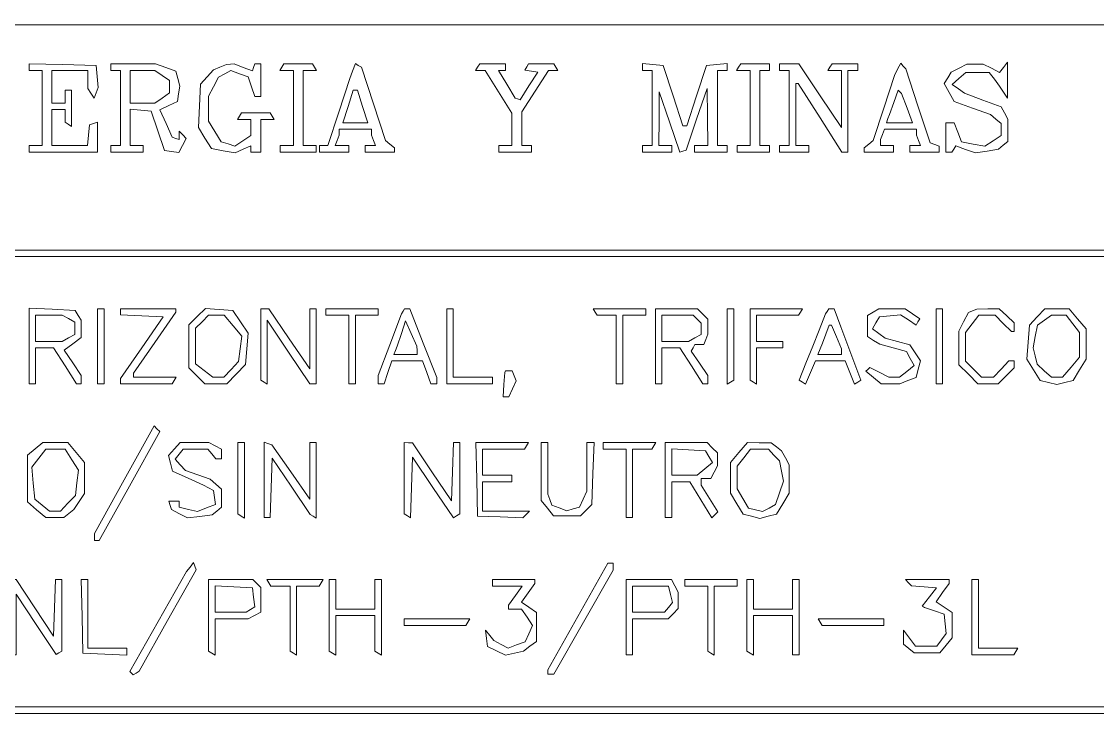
# Paper-space layout 'AN-06-DGE-026' of a CAD drawing. Header units: metres, sheet in millimetres. Extents: x 12 to 193, y 4 to 291.
# Drawn here: x 121.99 to 163.27, y 25.34 to 51.88 of the extents above; entities that cross this region are included whole.
import ezdxf

# ---------------------------------------------------------------- set-up
doc = ezdxf.new("R2010")
doc.units = ezdxf.units.M
doc.layers.add('DGE_CONTORNOS', color=7, linetype='Continuous', lineweight=0)
doc.layers.add('DGE_DATOS', color=7, linetype='Continuous', lineweight=0)

# ---------------------------------------------------------------- blocks, each defined once
blk = doc.blocks.new('LP_REF_DGE_MT_026')
at = {"layer": 'DGE_CONTORNOS'}
for points in [[(29.55, 147.493), (29.55, 25.344), (111.148, 25.344), (192.746, 25.344), (192.746, 147.493), (192.746, 269.642), (111.148, 269.642), (29.55, 269.642)], [(192.495, 47.433), (192.495, 43.115), (117.781, 43.115), (43.066, 43.115), (43.066, 47.433), (43.066, 51.751), (117.781, 51.751), (192.495, 51.751)], [(122.286, 50.128), (122.286, 49.999), (122.537, 49.999), (122.787, 49.999), (122.787, 48.559), (122.787, 47.12), (122.537, 47.12), (122.286, 47.12), (122.286, 46.995), (122.286, 46.87), (123.6, 46.87), (124.915, 46.87), (124.915, 47.443), (124.915, 48.017), (124.758, 47.966), (124.602, 47.914), (124.562, 47.517), (124.523, 47.12), (123.843, 47.12), (123.162, 47.12), (123.162, 47.808), (123.162, 48.497), (123.413, 48.497), (123.663, 48.497), (123.663, 48.254), (123.663, 48.011), (123.788, 47.934), (123.913, 47.856), (123.913, 48.552), (123.913, 49.248), (123.788, 49.248), (123.663, 49.248), (123.663, 48.997), (123.663, 48.747), (123.413, 48.747), (123.162, 48.747), (123.162, 49.373), (123.162, 49.999), (123.851, 49.999), (124.539, 49.999), (124.541, 49.654), (124.543, 49.31), (124.659, 49.126), (124.776, 48.942), (124.854, 49.145), (124.932, 49.349), (124.892, 49.768), (124.852, 50.186), (123.569, 50.222), (122.286, 50.258)], [(125.415, 50.124), (125.415, 49.999), (125.603, 49.999), (125.791, 49.999), (125.791, 48.559), (125.791, 47.12), (125.603, 47.12), (125.415, 47.12), (125.415, 46.995), (125.415, 46.87), (126.041, 46.87), (126.667, 46.87), (126.667, 46.995), (126.667, 47.12), (126.416, 47.12), (126.166, 47.12), (126.166, 47.816), (126.166, 48.513), (126.57, 48.473), (126.974, 48.434), (127.227, 47.683), (127.48, 46.932), (127.753, 46.894), (128.026, 46.855), (128.172, 47.126), (128.317, 47.397), (128.18, 47.534), (128.043, 47.671), (128.043, 47.51), (128.043, 47.35), (127.911, 47.394), (127.779, 47.438), (127.543, 47.964), (127.307, 48.49), (127.644, 48.651), (127.981, 48.812), (128.022, 49.105), (128.064, 49.398), (127.992, 49.686), (127.92, 49.974), (127.525, 50.111), (127.13, 50.249), (126.272, 50.249), (125.415, 50.249)], [(127.39, 49.804), (127.668, 49.609), (127.668, 49.373), (127.668, 49.137), (127.39, 48.942), (127.112, 48.747), (126.639, 48.747), (126.166, 48.747), (126.166, 49.373), (126.166, 49.999), (126.639, 49.999), (127.112, 49.999)], [(129.608, 50.131), (129.357, 50.028), (129.111, 49.754), (128.864, 49.48), (128.822, 48.644), (128.781, 47.808), (129.032, 47.409), (129.283, 47.009), (129.736, 46.923), (130.19, 46.838), (130.493, 46.977), (130.797, 47.115), (130.797, 46.992), (130.797, 46.87), (130.984, 46.87), (131.172, 46.87), (131.172, 47.496), (131.172, 48.121), (131.43, 48.121), (131.687, 48.121), (131.61, 48.247), (131.533, 48.372), (130.984, 48.372), (130.436, 48.372), (130.359, 48.247), (130.281, 48.121), (130.539, 48.121), (130.797, 48.121), (130.797, 47.811), (130.797, 47.501), (130.49, 47.3), (130.183, 47.099), (129.918, 47.183), (129.653, 47.268), (129.412, 47.663), (129.171, 48.059), (129.17, 48.534), (129.17, 49.01), (129.359, 49.375), (129.548, 49.741), (129.788, 49.87), (130.029, 49.999), (130.357, 49.874), (130.684, 49.75), (130.815, 49.374), (130.946, 48.997), (131.059, 48.997), (131.172, 48.997), (131.172, 49.623), (131.172, 50.249), (131.057, 50.249), (130.943, 50.249), (130.898, 50.116), (130.854, 49.983), (130.504, 50.116), (130.155, 50.249), (130.006, 50.241), (129.858, 50.233)], [(131.985, 50.124), (131.908, 49.999), (132.166, 49.999), (132.423, 49.999), (132.423, 48.559), (132.423, 47.12), (132.173, 47.12), (131.923, 47.12), (131.923, 46.995), (131.923, 46.87), (132.611, 46.87), (133.3, 46.87), (133.3, 46.995), (133.3, 47.12), (133.049, 47.12), (132.799, 47.12), (132.799, 48.559), (132.799, 49.999), (133.057, 49.999), (133.314, 49.999), (133.237, 50.124), (133.16, 50.249), (132.611, 50.249), (132.063, 50.249)], [(134.693, 49.975), (134.584, 49.686), (134.166, 48.403), (133.747, 47.12), (133.586, 47.12), (133.425, 47.12), (133.425, 46.995), (133.425, 46.87), (133.988, 46.87), (134.551, 46.87), (134.551, 46.995), (134.551, 47.12), (134.287, 47.12), (134.024, 47.12), (134.1, 47.318), (134.176, 47.516), (134.176, 47.631), (134.176, 47.746), (134.801, 47.746), (135.427, 47.746), (135.427, 47.631), (135.427, 47.516), (135.503, 47.318), (135.579, 47.12), (135.378, 47.12), (135.177, 47.12), (135.177, 46.995), (135.177, 46.87), (135.74, 46.87), (136.303, 46.87), (136.303, 46.95), (136.303, 47.03), (136.13, 47.169), (135.956, 47.308), (135.494, 48.715), (135.032, 50.121), (134.916, 50.193), (134.801, 50.264)], [(139.494, 50.124), (139.417, 49.999), (139.598, 49.999), (139.779, 49.999), (140.294, 49.178), (140.809, 48.357), (140.809, 47.739), (140.809, 47.12), (140.558, 47.12), (140.308, 47.12), (140.308, 46.995), (140.308, 46.87), (140.934, 46.87), (141.559, 46.87), (141.559, 46.995), (141.559, 47.12), (141.372, 47.12), (141.184, 47.12), (141.184, 47.768), (141.184, 48.417), (141.699, 49.208), (142.215, 49.999), (142.395, 49.999), (142.575, 49.999), (142.498, 50.124), (142.421, 50.249), (141.935, 50.249), (141.449, 50.249), (141.377, 50.133), (141.305, 50.017), (141.554, 49.976), (141.803, 49.936), (141.462, 49.405), (141.121, 48.874), (141.024, 48.906), (140.927, 48.937), (140.61, 49.468), (140.294, 49.999), (140.426, 49.999), (140.558, 49.999), (140.558, 50.124), (140.558, 50.249), (140.065, 50.249), (139.572, 50.249)], [(145.815, 50.132), (145.815, 49.999), (146.002, 49.999), (146.19, 49.999), (146.19, 48.559), (146.19, 47.12), (146.002, 47.12), (145.815, 47.12), (145.815, 46.995), (145.815, 46.87), (146.378, 46.87), (146.941, 46.87), (146.941, 46.995), (146.941, 47.12), (146.691, 47.12), (146.44, 47.12), (146.451, 48.153), (146.462, 49.185), (146.854, 48.026), (147.245, 46.867), (147.367, 46.907), (147.488, 46.948), (147.893, 48.129), (148.298, 49.31), (148.308, 48.215), (148.318, 47.12), (148.067, 47.12), (147.817, 47.12), (147.817, 46.995), (147.817, 46.87), (148.443, 46.87), (149.068, 46.87), (149.068, 46.995), (149.068, 47.12), (148.881, 47.12), (148.693, 47.12), (148.693, 48.559), (148.693, 49.999), (148.881, 49.999), (149.068, 49.999), (149.068, 50.132), (149.068, 50.265), (148.669, 50.226), (148.27, 50.186), (147.892, 49.029), (147.514, 47.871), (147.441, 47.871), (147.369, 47.871), (146.991, 49.029), (146.613, 50.186), (146.214, 50.226), (145.815, 50.265)], [(149.506, 50.124), (149.429, 49.999), (149.687, 49.999), (149.944, 49.999), (149.944, 48.559), (149.944, 47.12), (149.694, 47.12), (149.444, 47.12), (149.444, 46.995), (149.444, 46.87), (150.07, 46.87), (150.695, 46.87), (150.695, 46.995), (150.695, 47.12), (150.508, 47.12), (150.32, 47.12), (150.32, 48.559), (150.32, 49.999), (150.508, 49.999), (150.695, 49.999), (150.695, 50.124), (150.695, 50.249), (150.14, 50.249), (149.584, 50.249)], [(151.071, 50.124), (151.071, 49.999), (151.259, 49.999), (151.446, 49.999), (151.446, 48.559), (151.446, 47.12), (151.259, 47.12), (151.071, 47.12), (151.071, 46.995), (151.071, 46.87), (151.634, 46.87), (152.197, 46.87), (152.197, 46.995), (152.197, 47.12), (151.947, 47.12), (151.697, 47.12), (151.697, 48.309), (151.697, 49.498), (151.746, 49.498), (151.795, 49.498), (152.632, 48.184), (153.47, 46.87), (153.584, 46.87), (153.699, 46.87), (153.699, 48.434), (153.699, 49.999), (153.887, 49.999), (154.074, 49.999), (154.074, 50.124), (154.074, 50.249), (153.581, 50.249), (153.088, 50.249), (153.011, 50.124), (152.933, 49.999), (153.191, 49.999), (153.449, 49.999), (153.449, 48.905), (153.449, 47.81), (152.633, 49.03), (151.818, 50.249), (151.444, 50.249), (151.071, 50.249)], [(155.605, 50.043), (155.485, 49.811), (155.078, 48.559), (154.672, 47.308), (154.498, 47.169), (154.325, 47.03), (154.325, 46.95), (154.325, 46.87), (154.888, 46.87), (155.451, 46.87), (155.451, 46.995), (155.451, 47.12), (155.201, 47.12), (154.95, 47.12), (154.95, 47.235), (154.95, 47.35), (155.026, 47.548), (155.102, 47.746), (155.715, 47.746), (156.327, 47.746), (156.327, 47.631), (156.327, 47.516), (156.403, 47.318), (156.479, 47.12), (156.278, 47.12), (156.077, 47.12), (156.077, 46.995), (156.077, 46.87), (156.64, 46.87), (157.203, 46.87), (157.203, 46.982), (157.203, 47.093), (157.029, 47.16), (156.854, 47.227), (156.387, 48.644), (155.92, 50.061), (155.823, 50.169), (155.725, 50.276)], [(157.966, 50.091), (157.666, 49.936), (157.528, 49.716), (157.391, 49.496), (157.583, 49.153), (157.775, 48.81), (158.473, 48.559), (159.17, 48.309), (159.376, 48.137), (159.581, 47.966), (159.581, 47.733), (159.581, 47.501), (159.269, 47.297), (158.956, 47.092), (158.504, 47.177), (158.051, 47.262), (157.913, 47.629), (157.774, 47.996), (157.614, 47.996), (157.453, 47.996), (157.453, 47.433), (157.453, 46.87), (157.571, 46.87), (157.689, 46.87), (157.762, 46.987), (157.834, 47.105), (158.215, 46.972), (158.596, 46.84), (159.037, 46.911), (159.478, 46.983), (159.655, 47.129), (159.831, 47.276), (159.831, 47.707), (159.831, 48.138), (159.707, 48.371), (159.582, 48.604), (158.877, 48.867), (158.172, 49.131), (157.938, 49.295), (157.704, 49.459), (157.96, 49.691), (158.217, 49.924), (158.665, 49.924), (159.113, 49.924), (159.316, 49.663), (159.518, 49.403), (159.668, 49.169), (159.817, 48.935), (159.82, 49.623), (159.823, 50.312), (159.671, 50.117), (159.518, 49.923), (159.206, 50.084), (158.893, 50.245), (158.58, 50.245), (158.267, 50.245)], [(135.079, 48.622), (135.279, 47.996), (134.801, 47.996), (134.324, 47.996), (134.524, 48.622), (134.724, 49.248), (134.801, 49.248), (134.879, 49.248)], [(155.966, 48.554), (156.178, 47.996), (155.676, 47.996), (155.174, 47.996), (155.232, 48.153), (155.291, 48.309), (155.457, 48.775), (155.624, 49.241), (155.689, 49.176), (155.755, 49.111)], [(170.469, 34.229), (170.469, 25.594), (119.971, 25.594), (69.473, 25.594), (69.473, 34.229), (69.473, 42.865), (119.971, 42.865), (170.469, 42.865)], [(122.286, 39.437), (122.286, 37.984), (122.412, 37.984), (122.537, 37.984), (122.537, 38.672), (122.537, 39.361), (122.881, 39.36), (123.225, 39.359), (123.663, 38.672), (124.101, 37.985), (124.195, 37.985), (124.289, 37.984), (124.289, 38.143), (124.289, 38.301), (123.958, 38.788), (123.627, 39.275), (123.958, 39.516), (124.289, 39.757), (124.287, 40.091), (124.285, 40.424), (124.169, 40.608), (124.053, 40.791), (123.17, 40.841), (122.286, 40.891)], [(128.733, 40.562), (128.419, 40.248), (128.419, 39.423), (128.419, 38.598), (128.726, 38.291), (129.033, 37.984), (129.453, 37.984), (129.874, 37.984), (130.228, 38.354), (130.582, 38.723), (130.638, 39.324), (130.694, 39.924), (130.397, 40.362), (130.1, 40.8), (129.574, 40.838), (129.047, 40.877)], [(123.796, 40.483), (124.038, 40.353), (124.038, 40.112), (124.038, 39.87), (123.796, 39.741), (123.554, 39.611), (123.045, 39.611), (122.537, 39.611), (122.537, 40.112), (122.537, 40.612), (123.045, 40.612), (123.554, 40.612)], [(124.915, 39.423), (124.915, 37.984), (125.04, 37.984), (125.165, 37.984), (125.165, 39.423), (125.165, 40.862), (125.04, 40.862), (124.915, 40.862)], [(125.791, 40.743), (125.791, 40.624), (126.61, 40.587), (127.428, 40.55), (126.61, 39.368), (125.791, 38.186), (125.791, 38.085), (125.791, 37.984), (126.784, 37.984), (127.778, 37.984), (127.856, 38.109), (127.933, 38.234), (127.112, 38.234), (126.291, 38.234), (126.291, 38.311), (126.291, 38.387), (127.105, 39.562), (127.918, 40.737), (127.918, 40.8), (127.918, 40.862), (126.854, 40.862), (125.791, 40.862)], [(130.11, 40.212), (130.447, 39.811), (130.382, 39.323), (130.316, 38.835), (130.034, 38.535), (129.752, 38.234), (129.54, 38.234), (129.329, 38.234), (128.999, 38.494), (128.669, 38.753), (128.669, 39.432), (128.669, 40.112), (128.919, 40.362), (129.17, 40.612), (129.471, 40.612), (129.773, 40.612)], [(131.172, 39.493), (131.172, 38.124), (131.297, 38.047), (131.422, 37.969), (131.422, 39.196), (131.422, 40.423), (132.238, 39.203), (133.053, 37.984), (133.176, 37.984), (133.3, 37.984), (133.3, 39.423), (133.3, 40.862), (133.174, 40.862), (133.049, 40.862), (133.049, 39.71), (133.049, 38.558), (132.267, 39.706), (131.485, 40.854), (131.328, 40.858), (131.172, 40.862)], [(133.675, 40.737), (133.675, 40.612), (134.113, 40.612), (134.551, 40.612), (134.551, 39.298), (134.551, 37.984), (134.676, 37.984), (134.801, 37.984), (134.801, 39.298), (134.801, 40.612), (135.239, 40.612), (135.677, 40.612), (135.677, 40.737), (135.677, 40.862), (134.676, 40.862), (133.675, 40.862)], [(136.634, 40.766), (136.574, 40.67), (136.127, 39.483), (135.679, 38.297), (135.678, 38.14), (135.677, 37.984), (135.793, 37.984), (135.908, 37.984), (136.053, 38.422), (136.197, 38.86), (136.788, 38.86), (137.379, 38.86), (137.538, 38.422), (137.696, 37.984), (137.813, 37.984), (137.93, 37.984), (137.93, 38.103), (137.93, 38.222), (137.409, 39.542), (136.887, 40.862), (136.79, 40.862), (136.693, 40.862)], [(138.306, 39.423), (138.306, 37.984), (139.182, 37.984), (140.058, 37.984), (140.058, 38.109), (140.058, 38.234), (139.307, 38.234), (138.556, 38.234), (138.556, 39.548), (138.556, 40.862), (138.431, 40.862), (138.306, 40.862)], [(144, 40.737), (144.077, 40.612), (144.445, 40.612), (144.813, 40.612), (144.813, 39.298), (144.813, 37.984), (144.938, 37.984), (145.064, 37.984), (145.064, 39.298), (145.064, 40.612), (145.502, 40.612), (145.94, 40.612), (145.94, 40.737), (145.94, 40.862), (144.931, 40.862), (143.923, 40.862)], [(146.315, 39.423), (146.315, 37.984), (146.44, 37.984), (146.565, 37.984), (146.565, 38.672), (146.565, 39.361), (146.91, 39.36), (147.254, 39.359), (147.692, 38.672), (148.13, 37.985), (148.224, 37.985), (148.318, 37.984), (148.318, 38.143), (148.318, 38.301), (147.999, 38.771), (147.68, 39.24), (147.756, 39.363), (147.832, 39.486), (147.999, 39.486), (148.166, 39.486), (148.242, 39.684), (148.318, 39.882), (148.318, 40.175), (148.318, 40.469), (148.121, 40.666), (147.924, 40.862), (147.12, 40.862), (146.315, 40.862)], [(147.917, 40.462), (148.067, 40.312), (148.067, 40.091), (148.067, 39.87), (147.825, 39.741), (147.583, 39.611), (147.074, 39.611), (146.565, 39.611), (146.565, 40.112), (146.565, 40.612), (147.166, 40.612), (147.767, 40.612)], [(149.068, 39.416), (149.068, 37.969), (149.194, 38.047), (149.319, 38.124), (149.319, 39.493), (149.319, 40.862), (149.194, 40.862), (149.068, 40.862)], [(149.944, 39.493), (149.944, 38.124), (150.07, 38.047), (150.195, 37.969), (150.195, 38.665), (150.195, 39.361), (150.695, 39.361), (151.196, 39.361), (151.196, 39.486), (151.196, 39.611), (150.695, 39.611), (150.195, 39.611), (150.195, 40.112), (150.195, 40.612), (151.001, 40.612), (151.807, 40.612), (151.884, 40.737), (151.962, 40.862), (150.953, 40.862), (149.944, 40.862)], [(152.901, 40.762), (152.839, 40.662), (152.593, 40.043), (152.347, 39.423), (152.088, 38.771), (151.829, 38.119), (151.953, 38.043), (152.077, 37.966), (152.264, 38.413), (152.451, 38.86), (153.019, 38.86), (153.587, 38.86), (153.772, 38.417), (153.957, 37.974), (154.073, 38.046), (154.19, 38.118), (153.806, 39.146), (153.423, 40.174), (153.298, 40.518), (153.174, 40.862), (153.068, 40.862), (152.963, 40.862)], [(154.669, 40.727), (154.45, 40.6), (154.45, 40.198), (154.45, 39.796), (154.684, 39.65), (154.917, 39.504), (155.432, 39.366), (155.947, 39.227), (156.091, 38.958), (156.235, 38.689), (155.954, 38.462), (155.674, 38.234), (155.468, 38.235), (155.263, 38.236), (154.901, 38.425), (154.538, 38.614), (154.463, 38.539), (154.387, 38.463), (154.683, 38.223), (154.978, 37.984), (155.332, 37.984), (155.685, 37.984), (156.003, 38.105), (156.32, 38.225), (156.4, 38.544), (156.48, 38.862), (156.279, 39.169), (156.077, 39.476), (155.604, 39.603), (155.13, 39.731), (154.884, 39.914), (154.638, 40.097), (154.775, 40.323), (154.913, 40.55), (155.316, 40.589), (155.719, 40.629), (156.017, 40.434), (156.314, 40.239), (156.385, 40.355), (156.456, 40.47), (156.176, 40.666), (155.896, 40.862), (155.392, 40.859), (154.888, 40.855)], [(157.078, 39.423), (157.078, 37.984), (157.203, 37.984), (157.328, 37.984), (157.328, 39.423), (157.328, 40.862), (157.203, 40.862), (157.078, 40.862)], [(158.483, 40.779), (158.324, 40.715), (158.139, 40.357), (157.954, 39.999), (157.954, 39.357), (157.954, 38.716), (158.32, 38.35), (158.686, 37.984), (159.076, 37.984), (159.467, 37.984), (159.774, 38.291), (160.082, 38.598), (160.082, 38.729), (160.082, 38.86), (159.978, 38.86), (159.875, 38.86), (159.581, 38.547), (159.287, 38.234), (159.053, 38.234), (158.819, 38.234), (158.512, 38.541), (158.204, 38.849), (158.204, 39.401), (158.204, 39.953), (158.464, 40.282), (158.723, 40.612), (159.033, 40.612), (159.342, 40.612), (159.655, 40.299), (159.968, 39.986), (160.025, 39.986), (160.082, 39.986), (160.082, 40.152), (160.082, 40.318), (159.792, 40.59), (159.502, 40.862), (159.072, 40.853), (158.642, 40.843)], [(160.959, 40.551), (160.666, 40.239), (160.617, 39.581), (160.568, 38.923), (160.822, 38.519), (161.075, 38.116), (161.392, 38.036), (161.709, 37.957), (162.025, 38.036), (162.342, 38.116), (162.588, 38.519), (162.834, 38.923), (162.834, 39.507), (162.835, 40.092), (162.511, 40.477), (162.187, 40.862), (161.719, 40.862), (161.252, 40.862)], [(162.325, 40.282), (162.585, 39.953), (162.585, 39.479), (162.585, 39.004), (162.261, 38.619), (161.937, 38.234), (161.721, 38.234), (161.505, 38.234), (161.233, 38.488), (160.961, 38.742), (160.883, 39.052), (160.805, 39.362), (160.886, 39.796), (160.968, 40.23), (161.241, 40.421), (161.514, 40.612), (161.79, 40.612), (162.066, 40.612)], [(137.17, 39.267), (137.179, 39.11), (136.731, 39.11), (136.282, 39.11), (136.347, 39.267), (136.412, 39.423), (136.571, 39.911), (136.729, 40.399), (136.945, 39.911), (137.161, 39.423)], [(153.259, 39.783), (153.449, 39.33), (153.449, 39.22), (153.449, 39.11), (152.997, 39.11), (152.546, 39.11), (152.635, 39.329), (152.723, 39.548), (152.848, 39.893), (152.973, 40.237), (153.021, 40.237), (153.07, 40.237)], [(140.545, 38.453), (140.532, 38.422), (140.503, 37.953), (140.473, 37.483), (140.581, 37.483), (140.689, 37.483), (140.828, 37.788), (140.967, 38.093), (140.891, 38.289), (140.816, 38.485), (140.687, 38.485), (140.558, 38.485)], [(125.934, 34.305), (124.789, 32.239), (124.789, 32.108), (124.789, 31.977), (124.883, 31.977), (124.977, 31.977), (126.137, 34.064), (127.297, 36.152), (127.188, 36.261), (127.079, 36.37)], [(122.519, 35.492), (122.224, 35.253), (122.224, 34.355), (122.224, 33.457), (122.575, 33.155), (122.926, 32.853), (123.271, 32.853), (123.615, 32.853), (123.809, 33.009), (124.002, 33.166), (124.208, 33.475), (124.414, 33.784), (124.414, 34.373), (124.414, 34.961), (124.09, 35.346), (123.766, 35.731), (123.29, 35.731), (122.815, 35.731)], [(127.86, 35.486), (127.638, 35.241), (127.714, 34.937), (127.791, 34.634), (128.386, 34.366), (128.982, 34.098), (129.17, 33.994), (129.357, 33.891), (129.397, 33.622), (129.437, 33.354), (129.094, 33.223), (128.751, 33.093), (128.397, 33.17), (128.043, 33.248), (128.043, 33.363), (128.043, 33.478), (127.845, 33.478), (127.647, 33.478), (127.699, 33.322), (127.75, 33.166), (128.053, 33.004), (128.356, 32.843), (128.83, 32.899), (129.305, 32.955), (129.487, 33.107), (129.67, 33.259), (129.67, 33.6), (129.67, 33.94), (129.451, 34.132), (129.232, 34.324), (128.758, 34.491), (128.284, 34.659), (128.084, 34.88), (127.884, 35.101), (128.041, 35.291), (128.199, 35.481), (128.669, 35.481), (129.139, 35.481), (129.295, 35.293), (129.451, 35.105), (129.56, 35.105), (129.67, 35.105), (129.67, 35.289), (129.67, 35.472), (129.428, 35.602), (129.186, 35.731), (128.634, 35.731), (128.082, 35.731)], [(130.296, 34.362), (130.296, 32.993), (130.421, 32.915), (130.546, 32.838), (130.546, 34.285), (130.546, 35.731), (130.421, 35.731), (130.296, 35.731)], [(131.297, 34.302), (131.297, 32.853), (131.418, 32.853), (131.538, 32.853), (131.574, 33.993), (131.61, 35.133), (132.341, 34.056), (133.072, 32.978), (133.186, 32.908), (133.3, 32.838), (133.3, 34.285), (133.3, 35.731), (133.174, 35.731), (133.049, 35.731), (133.049, 34.648), (133.049, 33.564), (132.326, 34.607), (131.603, 35.65), (131.45, 35.701), (131.297, 35.752)], [(136.679, 34.362), (136.679, 32.993), (136.799, 32.918), (136.919, 32.844), (136.955, 34.006), (136.991, 35.168), (137.779, 34.007), (138.567, 32.845), (138.687, 32.919), (138.806, 32.993), (138.806, 34.362), (138.806, 35.731), (138.686, 35.731), (138.565, 35.731), (138.529, 34.612), (138.493, 33.493), (137.742, 34.608), (136.991, 35.722), (136.835, 35.727), (136.679, 35.731)], [(139.459, 34.323), (139.494, 32.915), (140.358, 32.878), (141.222, 32.84), (141.353, 32.972), (141.484, 33.103), (140.583, 33.103), (139.682, 33.103), (139.682, 33.666), (139.682, 34.229), (140.245, 34.229), (140.809, 34.229), (140.809, 34.355), (140.809, 34.48), (140.245, 34.48), (139.682, 34.48), (139.682, 34.98), (139.682, 35.481), (140.488, 35.481), (141.294, 35.481), (141.372, 35.606), (141.449, 35.731), (140.436, 35.731), (139.424, 35.731)], [(141.935, 34.619), (141.935, 33.506), (142.172, 33.214), (142.409, 32.921), (142.921, 32.921), (143.433, 32.921), (143.654, 33.141), (143.875, 33.362), (143.918, 34.547), (143.961, 35.731), (143.824, 35.731), (143.687, 35.731), (143.687, 34.798), (143.687, 33.866), (143.547, 33.558), (143.406, 33.249), (143.158, 33.184), (142.909, 33.119), (142.627, 33.227), (142.344, 33.334), (142.265, 33.542), (142.185, 33.749), (142.185, 34.74), (142.185, 35.731), (142.06, 35.731), (141.935, 35.731)], [(144.313, 35.606), (144.313, 35.481), (144.751, 35.481), (145.189, 35.481), (145.189, 34.167), (145.189, 32.853), (145.314, 32.853), (145.439, 32.853), (145.439, 34.167), (145.439, 35.481), (145.807, 35.481), (146.175, 35.481), (146.253, 35.606), (146.33, 35.731), (145.321, 35.731), (144.313, 35.731)], [(146.691, 34.292), (146.691, 32.853), (146.816, 32.853), (146.941, 32.853), (146.941, 33.541), (146.941, 34.229), (147.29, 34.229), (147.639, 34.229), (148.06, 33.535), (148.481, 32.841), (148.597, 32.957), (148.714, 33.074), (148.391, 33.587), (148.067, 34.099), (148.067, 34.227), (148.067, 34.355), (148.251, 34.355), (148.434, 34.355), (148.563, 34.597), (148.693, 34.839), (148.693, 35.088), (148.693, 35.338), (148.496, 35.535), (148.3, 35.731), (147.495, 35.731), (146.691, 35.731)], [(149.518, 35.346), (149.194, 34.961), (149.194, 34.376), (149.195, 33.791), (149.44, 33.388), (149.686, 32.985), (150.003, 32.905), (150.32, 32.826), (150.637, 32.905), (150.953, 32.985), (151.199, 33.388), (151.445, 33.791), (151.446, 34.331), (151.446, 34.872), (151.301, 35.145), (151.155, 35.418), (150.957, 35.571), (150.758, 35.723), (150.3, 35.727), (149.842, 35.731)], [(123.922, 35.074), (124.177, 34.667), (124.118, 34.186), (124.059, 33.704), (123.777, 33.404), (123.494, 33.103), (123.28, 33.103), (123.065, 33.103), (122.785, 33.33), (122.504, 33.557), (122.446, 34.175), (122.387, 34.793), (122.659, 35.137), (122.93, 35.481), (123.298, 35.481), (123.667, 35.481)], [(148.367, 35.191), (148.505, 34.965), (148.21, 34.722), (147.914, 34.48), (147.428, 34.48), (146.941, 34.48), (146.941, 34.987), (146.941, 35.494), (147.585, 35.456), (148.229, 35.418)], [(150.862, 35.254), (151.068, 35.026), (151.145, 34.639), (151.223, 34.252), (151.074, 33.802), (150.926, 33.351), (150.674, 33.217), (150.422, 33.082), (150.151, 33.15), (149.879, 33.218), (149.662, 33.586), (149.444, 33.955), (149.444, 34.388), (149.444, 34.821), (149.703, 35.151), (149.963, 35.481), (150.31, 35.481), (150.657, 35.481)], [(128.46, 30.958), (128.323, 30.788), (127.234, 28.868), (126.146, 26.949), (126.21, 26.885), (126.275, 26.82), (126.388, 26.891), (126.502, 26.961), (127.596, 28.905), (128.69, 30.849), (128.644, 30.989), (128.597, 31.128)], [(143.338, 29.056), (142.185, 27.012), (142.185, 26.929), (142.185, 26.845), (142.303, 26.845), (142.421, 26.845), (143.555, 28.842), (144.688, 30.838), (144.688, 30.969), (144.688, 31.101), (144.59, 31.101), (144.492, 31.101)], [(121.535, 29.036), (121.535, 27.596), (121.661, 27.596), (121.786, 27.596), (121.787, 28.754), (121.787, 29.912), (122.553, 28.756), (123.32, 27.601), (123.429, 27.669), (123.538, 27.736), (123.538, 29.105), (123.538, 30.475), (123.418, 30.475), (123.297, 30.475), (123.261, 29.391), (123.225, 28.308), (122.505, 29.391), (121.784, 30.475), (121.66, 30.475), (121.535, 30.475)], [(124.316, 29.067), (124.351, 27.659), (125.196, 27.622), (126.041, 27.585), (126.041, 27.716), (126.041, 27.847), (125.29, 27.847), (124.539, 27.847), (124.539, 29.161), (124.539, 30.475), (124.41, 30.475), (124.281, 30.475)], [(129.17, 29.105), (129.17, 27.736), (129.295, 27.659), (129.42, 27.581), (129.42, 28.277), (129.42, 28.973), (130.054, 28.973), (130.688, 28.973), (130.93, 29.103), (131.172, 29.232), (131.172, 29.703), (131.172, 30.174), (131.022, 30.325), (130.872, 30.475), (130.021, 30.475), (129.17, 30.475)], [(130.9, 29.8), (130.942, 29.438), (130.775, 29.333), (130.609, 29.227), (130.014, 29.225), (129.42, 29.223), (129.42, 29.73), (129.42, 30.237), (130.14, 30.199), (130.859, 30.162)], [(131.485, 30.35), (131.562, 30.224), (131.93, 30.224), (132.298, 30.224), (132.298, 28.98), (132.298, 27.736), (132.423, 27.659), (132.549, 27.581), (132.549, 28.903), (132.549, 30.224), (132.979, 30.224), (133.41, 30.224), (133.487, 30.35), (133.565, 30.475), (132.486, 30.475), (131.408, 30.475)], [(133.8, 29.105), (133.8, 27.736), (133.925, 27.659), (134.05, 27.581), (134.05, 28.34), (134.05, 29.098), (134.801, 29.098), (135.552, 29.098), (135.552, 28.417), (135.552, 27.736), (135.677, 27.659), (135.803, 27.581), (135.803, 29.028), (135.803, 30.475), (135.677, 30.475), (135.552, 30.475), (135.552, 29.912), (135.552, 29.348), (134.801, 29.348), (134.05, 29.348), (134.05, 29.912), (134.05, 30.475), (133.925, 30.475), (133.8, 30.475)], [(140.058, 30.35), (140.058, 30.224), (140.629, 30.224), (141.201, 30.224), (140.942, 29.861), (140.683, 29.497), (140.683, 29.423), (140.683, 29.348), (140.931, 29.348), (141.178, 29.348), (141.387, 29.03), (141.595, 28.712), (141.454, 28.402), (141.312, 28.092), (140.99, 27.969), (140.667, 27.847), (140.394, 27.992), (140.12, 28.138), (139.96, 28.336), (139.8, 28.535), (139.835, 28.223), (139.87, 27.911), (140.219, 27.745), (140.567, 27.578), (140.907, 27.656), (141.247, 27.733), (141.497, 27.92), (141.747, 28.108), (141.747, 28.663), (141.747, 29.218), (141.463, 29.417), (141.179, 29.616), (141.432, 29.971), (141.685, 30.326), (141.685, 30.4), (141.685, 30.475), (140.871, 30.475), (140.058, 30.475)], [(145.189, 29.036), (145.189, 27.596), (145.314, 27.596), (145.439, 27.596), (145.439, 28.285), (145.439, 28.973), (146.118, 28.973), (146.798, 28.973), (146.995, 29.17), (147.191, 29.366), (147.191, 29.678), (147.191, 29.991), (147.062, 30.233), (146.932, 30.475), (146.06, 30.475), (145.189, 30.475)], [(146.89, 29.91), (146.969, 29.595), (146.814, 29.409), (146.66, 29.223), (146.05, 29.223), (145.439, 29.223), (145.439, 29.724), (145.439, 30.224), (146.125, 30.224), (146.811, 30.224)], [(147.441, 30.35), (147.441, 30.224), (147.88, 30.224), (148.318, 30.224), (148.318, 28.98), (148.318, 27.736), (148.443, 27.659), (148.568, 27.581), (148.568, 28.903), (148.568, 30.224), (149.006, 30.224), (149.444, 30.224), (149.444, 30.35), (149.444, 30.475), (148.443, 30.475), (147.441, 30.475)], [(149.819, 29.105), (149.819, 27.736), (149.944, 27.659), (150.07, 27.581), (150.07, 28.34), (150.07, 29.098), (150.821, 29.098), (151.571, 29.098), (151.571, 28.347), (151.571, 27.596), (151.697, 27.596), (151.822, 27.596), (151.822, 29.036), (151.822, 30.475), (151.697, 30.475), (151.571, 30.475), (151.571, 29.912), (151.571, 29.348), (150.821, 29.348), (150.07, 29.348), (150.07, 29.912), (150.07, 30.475), (149.944, 30.475), (149.819, 30.475)], [(156.021, 30.358), (156.139, 30.241), (156.621, 30.202), (157.103, 30.162), (156.826, 29.811), (156.549, 29.46), (156.594, 29.431), (156.64, 29.401), (157.015, 29.279), (157.391, 29.156), (157.428, 28.783), (157.464, 28.41), (157.289, 28.17), (157.113, 27.93), (156.705, 27.93), (156.297, 27.93), (156.065, 28.232), (155.832, 28.535), (155.829, 28.269), (155.827, 28.002), (156.03, 27.833), (156.234, 27.665), (156.732, 27.665), (157.23, 27.665), (157.467, 27.957), (157.704, 28.25), (157.704, 28.734), (157.704, 29.217), (157.392, 29.422), (157.08, 29.626), (157.33, 29.976), (157.579, 30.326), (157.579, 30.4), (157.579, 30.475), (156.74, 30.475), (155.902, 30.475)], [(158.455, 29.036), (158.455, 27.596), (159.261, 27.596), (160.067, 27.596), (160.144, 27.721), (160.222, 27.847), (159.463, 27.847), (158.705, 27.847), (158.705, 29.161), (158.705, 30.475), (158.58, 30.475), (158.455, 30.475)], [(136.679, 28.848), (136.679, 28.723), (137.86, 28.723), (139.042, 28.723), (139.119, 28.848), (139.196, 28.973), (137.937, 28.973), (136.679, 28.973)], [(152.635, 28.848), (152.713, 28.723), (153.894, 28.723), (155.076, 28.723), (155.076, 28.848), (155.076, 28.973), (153.817, 28.973), (152.558, 28.973)]]:
    blk.add_lwpolyline(points, close=True, dxfattribs=at)

psp = doc.layouts.new('AN-06-DGE-026')

# ---------------------------------------------------------------- block references
at = {"layer": 'DGE_DATOS'}
psp.add_blockref('LP_REF_DGE_MT_026', (0, 0), dxfattribs=at)

doc.saveas('drawing.dxf')
